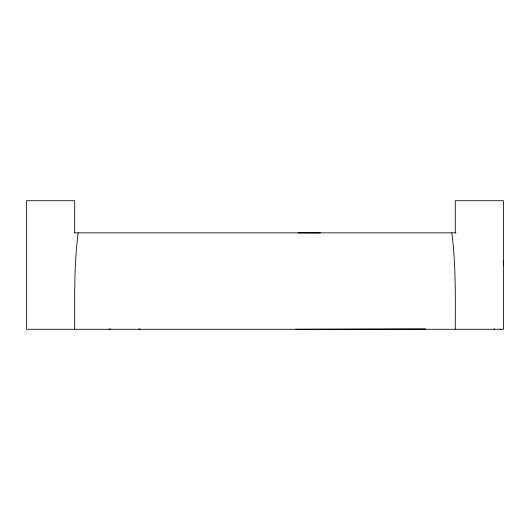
<?xml version="1.0" encoding="UTF-8"?>
<svg xmlns="http://www.w3.org/2000/svg" width="530" height="530" viewBox="0 0 530 530"><rect width="100%" height="100%" fill="white"/><g stroke="black" fill="none" stroke-linecap="round" stroke-linejoin="round"><path stroke-width="0.79" d="M503.5 265.007L503.5 260.561M78.148 232.862C74.067 264.841 74.664 297.125 74.704 329.282M108.915 329.282L110.505 328.918M295.859 329.282L425.59 328.865M74.253 232.862L455.939 232.862M455.296 232.862L455.296 200.718L503.5 200.718L503.5 329.282L26.507 329.282L26.5 200.718L74.704 200.718L74.704 232.862M500.287 329.282L501.115 329.282M298.105 232.862L320.418 232.935M138.701 328.918L140.291 329.282M451.851 232.862C455.933 264.841 455.33 297.125 455.29 329.282M494.179 328.64L494.179 329.282"/></g></svg>
